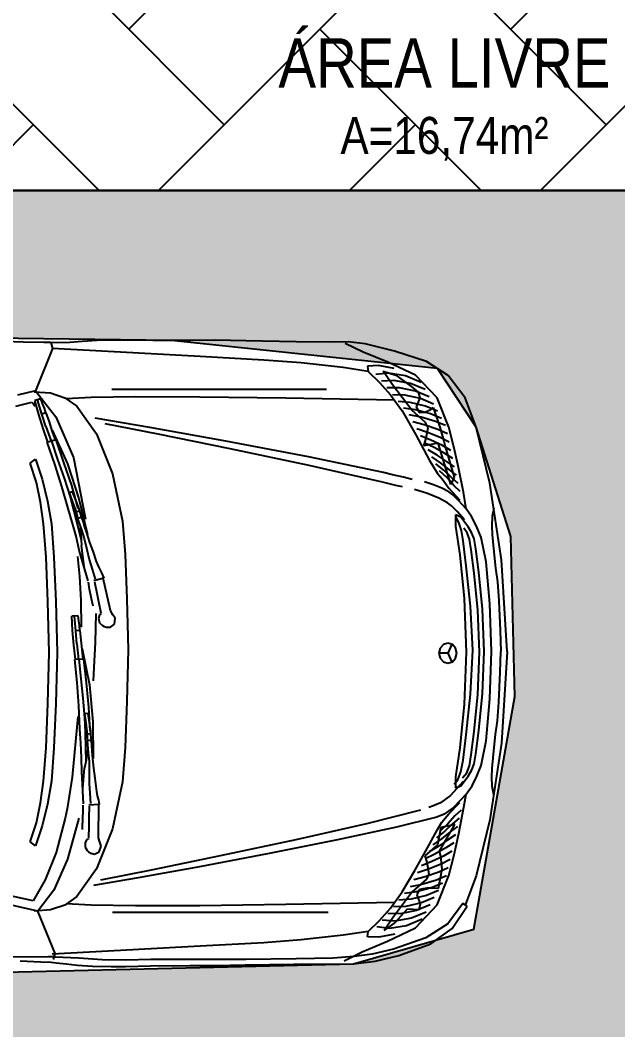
# Model space of a CAD drawing. Header units: millimetres. Extents: x -6300 to 1991, y -4770 to 4545.
# Drawn here: x 1499.775 to 1501.545, y 106.682 to 109.67 of the extents above; entities that cross this region are included whole.
import ezdxf
from ezdxf.enums import TextEntityAlignment as Align

# ---------------------------------------------------------------- set-up
doc = ezdxf.new("R2010")
doc.units = ezdxf.units.MM
doc.header["$LTSCALE"] = 20
doc.header["$MEASUREMENT"] = 0
doc.layers.get('0').update_dxf_attribs({"linetype": 'CONTINUOUS'})
for name, color, linetype in [('COTA', 7, 'CONTINUOUS'), ('E-txt-g', 3, 'CONTINUOUS'), ('LAYER7', 4, 'CONTINUOUS')]:
    doc.layers.add(name, color=color, linetype=linetype)
doc.layers.add('E-Txt-W', color=7, linetype='CONTINUOUS', lineweight=20)
doc.styles.add('F2', font='ARIALN.TTF')
doc.styles.add('REG60', font='romans.shx', dxfattribs={"width": 0.8, "height": 0.15})
doc.styles.add('REG80', font='romans.shx', dxfattribs={"width": 0.8, "height": 0.2})

# ---------------------------------------------------------------- blocks, each defined once
blk = doc.blocks.new('TXT-AMB75')
at = {"layer": 'E-txt-g', "style": 'REG80', "width": 0.8, "flags": 8}
blk.add_attdef('TXT', text='', height=0.2, dxfattribs=at).set_placement((0.0055, 0.2964), align=Align.CENTER)
at = {"layer": 'E-Txt-W', "style": 'REG60', "width": 0.8, "flags": 8}
blk.add_attdef('TXT', text='', height=0.15, dxfattribs=at).set_placement((0.0055, 0.0271), align=Align.CENTER)
blk = doc.blocks.new('Austin Mini dessus')
at = {"color": 8, "flags": 128}
for points in [[(0.0842, 3.7922), (0.2332, 3.7952)], [(0.2332, 3.7952), (0.3237, 3.797)], [(0.3237, 3.797), (0.3971, 3.7966)], [(0.3971, 3.7966), (0.5088, 3.7962)], [(0.5088, 3.7962), (0.581, 3.797)], [(0.581, 3.797), (0.6212, 3.7976)], [(0.6212, 3.7976), (0.674, 3.7963)], [(0.674, 3.7963), (0.7177, 3.7934)], [(0.8924, 3.7915), (1.0016, 3.7949)], [(-0.302, 3.7337), (-0.2069, 3.765)], [(-0.2069, 3.765), (-0.1204, 3.7865)], [(-0.1204, 3.7865), (-0.0703, 3.7926)], [(-0.114, 3.7617), (-0.0609, 3.787)], [(-0.0703, 3.7926), (-0.0241, 3.7916)], [(-0.0241, 3.7916), (0.0842, 3.7922)], [(0.6405, 3.7634), (0.8064, 3.7721)], [(0.7177, 3.7934), (0.7547, 3.7905)], [(0.7547, 3.7905), (0.7913, 3.7892)], [(0.7913, 3.7892), (0.8117, 3.7899)], [(0.8107, 3.7898), (0.8054, 3.7722)], [(0.8054, 3.7722), (0.8566, 3.6469)], [(0.8117, 3.7899), (0.831, 3.7901)], [(0.831, 3.7901), (0.8924, 3.7915)], [(-0.1874, 3.7324), (-0.114, 3.7617)], [(0.0688, 3.7297), (0.18, 3.7384)], [(0.18, 3.7384), (0.3684, 3.7483)], [(0.3684, 3.7483), (0.6405, 3.7634)], [(-0.3667, 3.6929), (-0.302, 3.7337)], [(-0.269, 3.694), (-0.1874, 3.7324)], [(-0.1734, 3.7051), (-0.2108, 3.6933)], [(-0.2065, 3.713), (-0.1595, 3.7223)], [(-0.2018, 3.6646), (-0.1734, 3.7051)], [(-0.1595, 3.7223), (-0.127, 3.7206)], [(-0.127, 3.7206), (-0.1288, 3.7047)], [(-0.1288, 3.7047), (-0.0554, 3.7158)], [(-0.0554, 3.7158), (0.0688, 3.7297)], [(-0.4163, 3.6266), (-0.3667, 3.6929)], [(-0.3332, 3.6261), (-0.269, 3.694)], [(-0.2862, 3.6722), (-0.24, 3.6915)], [(-0.2108, 3.6933), (-0.2557, 3.6613)], [(-0.2548, 3.669), (-0.2057, 3.6781)], [(-0.24, 3.6915), (-0.1897, 3.6999)], [(-0.2057, 3.6781), (-0.1684, 3.6754)], [(-0.1897, 3.6999), (-0.152, 3.6952)], [(-0.1288, 3.7047), (-0.1629, 3.672)], [(-0.3103, 3.6295), (-0.2696, 3.6465)], [(-0.2983, 3.6509), (-0.2548, 3.669)], [(-0.2557, 3.6613), (-0.2776, 3.6432)], [(-0.2696, 3.6465), (-0.2217, 3.6563)], [(-0.2582, 3.5904), (-0.2018, 3.6646)], [(-0.2217, 3.6563), (-0.1848, 3.6556)], [(-0.1629, 3.672), (-0.1958, 3.6357)], [(0.6296, 3.652), (-0.0059, 3.652)], [(0.8566, 3.6469), (0.7958, 3.5707)], [(0.8566, 3.6469), (0.909, 3.6348)], [(-0.4494, 3.54), (-0.4163, 3.6266)], [(-0.3686, 3.5396), (-0.3332, 3.6261)], [(-0.3224, 3.6082), (-0.2844, 3.624)], [(-0.2844, 3.624), (-0.2378, 3.6344)], [(-0.2776, 3.6432), (-0.2819, 3.6262)], [(-0.2819, 3.6262), (-0.2717, 3.5998)], [(-0.2538, 3.6126), (-0.2177, 3.6161)], [(-0.2378, 3.6344), (-0.2012, 3.6358)], [(-0.1958, 3.6357), (-0.2299, 3.5876)], [(-0.2069, 3.6195), (0.1144, 3.6255)], [(0.1144, 3.6255), (0.369, 3.6287)], [(0.369, 3.6287), (0.5603, 3.6292)], [(0.5603, 3.6292), (0.6914, 3.6273)], [(0.6914, 3.6273), (0.7656, 3.6231)], [(0.769, 3.6265), (0.7337, 3.6018)], [(0.8118, 3.6411), (0.769, 3.6265)], [(0.8596, 3.6444), (0.8118, 3.6411)], [(0.835, 3.6098), (0.8402, 3.6233)], [(0.8372, 3.5784), (0.8502, 3.6203)], [(0.8402, 3.6233), (0.8582, 3.6183)], [(0.8462, 3.577), (0.8582, 3.6183)], [(-0.3219, 3.5976), (-0.3417, 3.5395)], [(-0.3344, 3.5868), (-0.2992, 3.6015)], [(-0.3144, 3.5923), (-0.3219, 3.5976)], [(-0.2975, 3.5839), (-0.3144, 3.5923)], [(-0.3139, 3.579), (-0.2698, 3.5907)], [(-0.2994, 3.5535), (-0.2582, 3.5904)], [(-0.2992, 3.6015), (-0.2538, 3.6126)], [(-0.2717, 3.5998), (-0.28, 3.5832)], [(-0.2299, 3.5876), (-0.2701, 3.5169)], [(-0.2698, 3.5907), (-0.2341, 3.5963)], [(0.7337, 3.6018), (0.675, 3.5196)], [(0.8252, 3.5824), (0.8299, 3.5961)], [(0.8299, 3.5961), (0.835, 3.6098)], [(0.8604, 3.6051), (0.8577, 3.6008)], [(0.8634, 3.6093), (0.8604, 3.6051)], [(0.8666, 3.6133), (0.8634, 3.6093)], [(0.9143, 3.6021), (0.8666, 3.6133)], [(-0.3585, 3.5441), (-0.3287, 3.5566)], [(-0.3465, 3.5655), (-0.3139, 3.579)], [(-0.3287, 3.5566), (-0.2858, 3.5689)], [(-0.28, 3.5832), (-0.2975, 3.5839)], [(-0.2955, 3.5465), (-0.2617, 3.5558)], [(-0.2858, 3.5689), (-0.2505, 3.5765)], [(0.517, 3.5386), (0.6793, 3.5662)], [(0.7958, 3.5707), (0.7435, 3.4498)], [(0.8151, 3.5556), (0.8242, 3.5824)], [(0.8252, 3.5824), (0.8372, 3.5784)], [(0.8257, 3.5419), (0.8372, 3.5784)], [(0.8334, 3.5361), (0.8462, 3.577)], [(-0.4897, 3.3744), (-0.4494, 3.54)], [(-0.3843, 3.4776), (-0.3686, 3.5396)], [(-0.3639, 3.5197), (-0.3356, 3.5327)], [(-0.3417, 3.5395), (-0.3534, 3.4979)], [(-0.3356, 3.5327), (-0.2955, 3.5465)], [(-0.3066, 3.538), (-0.2994, 3.5535)], [(-0.3001, 3.5036), (-0.3066, 3.538)], [(-0.3051, 3.524), (-0.273, 3.5351)], [(0.2925, 3.4981), (0.517, 3.5386)], [(0.4929, 3.5192), (0.6502, 3.5491)], [(0.8067, 3.5309), (0.7615, 3.4315)], [(0.7972, 3.5019), (0.8063, 3.5287)], [(0.8063, 3.5287), (0.8151, 3.5556)], [(0.8257, 3.5419), (0.8097, 3.4979)], [(0.8192, 3.4954), (0.8334, 3.5361)], [(-0.3693, 3.4953), (-0.3424, 3.5089)], [(-0.3534, 3.4979), (-0.3572, 3.4821)], [(-0.3493, 3.4851), (-0.3148, 3.5016)], [(-0.3424, 3.5089), (-0.3051, 3.524)], [(-0.3148, 3.5016), (-0.2843, 3.5144)], [(-0.2701, 3.5169), (-0.3098, 3.443)], [(-0.2946, 3.4845), (-0.3001, 3.5036)], [(0.0478, 3.4514), (0.2925, 3.4981)], [(0.2791, 3.4759), (0.4929, 3.5192)], [(0.675, 3.5196), (0.6278, 3.4015)], [(0.7718, 3.4351), (0.7952, 3.5024)], [(0.8092, 3.4984), (0.7905, 3.4435)], [(0.7952, 3.5024), (0.8192, 3.4954)], [(-0.3968, 3.4202), (-0.3843, 3.4776)], [(-0.3572, 3.4821), (-0.3836, 3.3914)], [(-0.3746, 3.4709), (-0.3493, 3.4851)], [(-0.374, 3.3698), (-0.3363, 3.4925)], [(-0.3561, 3.4613), (-0.3244, 3.4792)], [(-0.3363, 3.4925), (-0.2946, 3.4845)], [(-0.3341, 3.4567), (-0.3068, 3.4729)], [(-0.3244, 3.4792), (-0.2956, 3.4936)], [(0.0453, 3.4261), (0.2791, 3.4759)], [(0.7985, 3.4305), (0.8212, 3.4949)], [(-0.3854, 3.4222), (-0.363, 3.4375)], [(-0.38, 3.4466), (-0.3561, 3.4613)], [(-0.363, 3.4375), (-0.3341, 3.4567)], [(-0.3437, 3.4343), (-0.3181, 3.4522)], [(-0.3098, 3.443), (-0.3346, 3.403)], [(-0.1749, 3.4052), (0.0478, 3.4514)], [(0.7435, 3.4498), (0.7081, 3.2674)], [(0.7905, 3.4435), (0.7715, 3.3887)], [(0.8558, 3.4451), (0.8359, 3.3854)], [(0.8715, 3.4329), (0.8558, 3.4451)], [(-0.4112, 3.3468), (-0.3968, 3.4202)], [(-0.3908, 3.3978), (-0.3698, 3.4136)], [(-0.3767, 3.3898), (-0.3534, 3.4119)], [(-0.3698, 3.4136), (-0.3437, 3.4343)], [(-0.363, 3.3894), (-0.3407, 3.4108)], [(-0.3534, 3.4119), (-0.3294, 3.4315)], [(-0.172, 3.3767), (0.0453, 3.4261)], [(0.7615, 3.4315), (0.7277, 3.3278)], [(0.7484, 3.3675), (0.7718, 3.4351)], [(0.7785, 3.3642), (0.7985, 3.4305)], [(0.8536, 3.3763), (0.8715, 3.4329)], [(-0.3961, 3.3734), (-0.3767, 3.3898)], [(-0.3836, 3.3914), (-0.374, 3.3698)], [(-0.3836, 3.366), (-0.363, 3.3894)], [(-0.3481, 3.3863), (-0.3679, 3.3589)], [(-0.3346, 3.403), (-0.3481, 3.3863)], [(-0.3226, 3.369), (-0.2958, 3.3774)], [(-0.2599, 3.3851), (-0.2335, 3.3912)], [(-0.2335, 3.3912), (-0.2013, 3.399)], [(-0.2013, 3.399), (-0.1749, 3.4052)], [(-0.1915, 3.3721), (-0.172, 3.3767)], [(0.6278, 3.4015), (0.5988, 3.2619)], [(0.7715, 3.3887), (0.7537, 3.3335)], [(0.8359, 3.3854), (0.8202, 3.3211)], [(-0.5243, 3.1472), (-0.4897, 3.3744)], [(-0.4198, 3.2983), (-0.4112, 3.3468)], [(-0.4015, 3.349), (-0.3836, 3.366)], [(-0.3679, 3.3589), (-0.4003, 3.3232)], [(-0.3805, 3.3391), (-0.3683, 3.348)], [(-0.3683, 3.348), (-0.347, 3.3593)], [(-0.347, 3.3593), (-0.3226, 3.369)], [(-0.3048, 3.3438), (-0.2667, 3.355)], [(-0.2307, 3.363), (-0.2112, 3.3675)], [(-0.2112, 3.3675), (-0.1915, 3.3721)], [(0.7293, 3.299), (0.7484, 3.3675)], [(0.7472, 3.3485), (0.7374, 3.3232)], [(0.7472, 3.3485), (0.7557, 3.345)], [(0.7597, 3.2985), (0.7785, 3.3642)], [(0.8415, 3.3179), (0.8536, 3.3763)], [(-0.4198, 3.2983), (-0.397, 3.3226)], [(-0.397, 3.3226), (-0.3805, 3.3391)], [(-0.3644, 3.3161), (-0.339, 3.3298)], [(-0.339, 3.3298), (-0.3048, 3.3438)], [(0.7277, 3.3278), (0.7023, 3.2216)], [(0.7374, 3.3232), (0.728, 3.2975)], [(0.7371, 3.2944), (0.7462, 3.3202)], [(0.7537, 3.3335), (0.7422, 3.2911)], [(0.7462, 3.3202), (0.7557, 3.3455)], [(0.8202, 3.3211), (0.8092, 3.2537)], [(0.8325, 3.2537), (0.8415, 3.3179)], [(-0.5014, 3.3001), (-0.4965, 3.2759)], [(-0.435, 3.2757), (-0.4198, 3.2983)], [(-0.415, 3.2655), (-0.3926, 3.2902)], [(-0.3926, 3.2902), (-0.3764, 3.3069)], [(-0.3764, 3.3069), (-0.3644, 3.3161)], [(0.728, 3.2975), (0.7203, 3.2716)], [(0.7263, 3.2915), (0.7353, 3.2885)], [(0.7293, 3.2686), (0.7371, 3.2944)], [(0.7422, 3.2911), (0.7318, 3.2485)], [(0.7478, 3.258), (0.7597, 3.2985)], [(-0.4965, 3.2759), (-0.4951, 3.2474)], [(-0.4498, 3.2462), (-0.435, 3.2757)], [(-0.4251, 3.2451), (-0.4036, 3.2735)], [(-0.4036, 3.2735), (-0.3881, 3.2799)], [(-0.3992, 3.255), (-0.3897, 3.273)], [(-0.3881, 3.2799), (-0.3879, 3.2469)], [(0.5988, 3.2619), (0.5909, 3.1628)], [(0.7153, 3.258), (0.7105, 3.2437)], [(0.7198, 3.2721), (0.7153, 3.258)], [(0.7313, 3.2686), (0.72, 3.2361)], [(0.7208, 3.2721), (0.7313, 3.2686)], [(0.7361, 3.2172), (0.7478, 3.258)], [(-0.4951, 3.2474), (-0.4961, 3.222)], [(-0.4642, 3.2131), (-0.4498, 3.2462)], [(-0.4368, 3.2263), (-0.4251, 3.2451)], [(-0.4292, 3.2081), (-0.4223, 3.2271)], [(-0.4223, 3.2271), (-0.4123, 3.2411)], [(-0.4102, 3.2033), (-0.4054, 3.2337)], [(-0.4054, 3.2337), (-0.3992, 3.255)], [(-0.3879, 3.2469), (-0.4009, 3.1615)], [(0.7063, 3.2296), (0.6964, 3.1985)], [(0.7105, 3.2437), (0.7063, 3.2296)], [(0.72, 3.2361), (0.7116, 3.2101)], [(0.7318, 3.2485), (0.7208, 3.2061)], [(0.7243, 3.2421), (0.7215, 3.2248)], [(0.8092, 3.2537), (0.8014, 3.1546)], [(0.8246, 3.1546), (0.8325, 3.2537)], [(-0.4961, 3.222), (-0.5002, 3.1805)], [(-0.4783, 3.1411), (-0.4642, 3.2131)], [(-0.4482, 3.1794), (-0.4433, 3.2092)], [(-0.4433, 3.2092), (-0.4368, 3.2263)], [(-0.4345, 3.1767), (-0.4292, 3.2081)], [(-0.42, 3.129), (-0.4102, 3.2033)], [(0.6964, 3.1985), (0.6864, 3.1723)], [(0.7116, 3.2101), (0.7041, 3.1774)], [(0.721, 3.2072), (0.7203, 3.1896)], [(0.7215, 3.2248), (0.721, 3.2072)], [(0.7263, 3.1761), (0.7361, 3.2172)], [(-0.5002, 3.1805), (-0.5068, 3.1221)], [(-0.457, 3.1102), (-0.4482, 3.1794)], [(-0.4433, 3.1075), (-0.4345, 3.1767)], [(0.6864, 3.1723), (0.6761, 3.1418)], [(0.7041, 3.1774), (0.6969, 3.1476)], [(0.6998, 3.0852), (0.7263, 3.1761)], [(0.7123, 3.1286), (0.7203, 3.1896)], [(-0.5405, 2.876), (-0.5243, 3.1472)], [(-0.4897, 3.0166), (-0.4783, 3.1411)], [(-0.4009, 3.1615), (-0.4139, 3.0323)], [(0.5909, 3.1628), (0.5858, 3.0317)], [(0.6761, 3.1418), (0.6698, 3.1266)], [(0.6969, 3.1476), (0.6884, 3.1193)], [(0.7318, 3.1572), (0.726, 3.0977)], [(0.8014, 3.1546), (0.7962, 3.0235)], [(0.8194, 3.0235), (0.8246, 3.1546)], [(-0.5068, 3.1221), (-0.5121, 3.0818)], [(-0.4678, 3.0008), (-0.457, 3.1102)], [(-0.4326, 3.01), (-0.42, 3.129)], [(0.6607, 3.1082), (0.6538, 3.0932)], [(0.6698, 3.1266), (0.6607, 3.1082)], [(0.6884, 3.1193), (0.6795, 3.0899)], [(-0.5121, 3.0818), (-0.5164, 3.0261)], [(-0.4541, 2.9981), (-0.4433, 3.1075)], [(0.6338, 2.997), (0.6553, 3.0927)], [(0.6538, 3.0932), (0.6836, 3.0845)], [(0.6818, 3.0817), (0.6747, 3.0485)], [(0.6957, 3.0601), (0.6993, 3.0807)], [(0.726, 3.0977), (0.7219, 3.0275)], [(0.6747, 3.0485), (0.6693, 3.0237)], [(0.6902, 3.0313), (0.6957, 3.0601)], [(-0.5164, 3.0261), (-0.5207, 2.9376)], [(-0.4139, 3.0323), (-0.4198, 2.8742)], [(0.5858, 3.0317), (0.5818, 2.8809)], [(0.6693, 3.0237), (0.6625, 2.9905)], [(0.6853, 3.0102), (0.6902, 3.0313)], [(0.7219, 3.0275), (0.7205, 2.9476)], [(0.7962, 3.0235), (0.7923, 2.8727)], [(0.8155, 2.8727), (0.8194, 3.0235)], [(-0.4943, 2.876), (-0.4897, 3.0166)], [(-0.473, 2.876), (-0.4678, 3.0008)], [(-0.4594, 2.8733), (-0.4541, 2.9981)], [(-0.4389, 2.8801), (-0.4326, 3.01)], [(0.6273, 2.9847), (0.6338, 2.997)], [(0.6202, 2.9747), (0.6273, 2.9847)], [(0.6221, 2.9567), (0.6202, 2.9747)], [(0.6662, 2.9608), (0.6577, 2.9524)], [(0.6618, 2.9878), (0.6631, 2.986)], [(0.6631, 2.986), (0.6661, 2.9845)], [(0.6661, 2.9845), (0.6693, 2.9748)], [(0.6693, 2.9748), (0.6662, 2.9608)], [(0.677, 2.9877), (0.6796, 2.9022)], [(0.7259, 2.9524), (0.7277, 2.9669)], [(0.7277, 2.9669), (0.7297, 2.9812)], [(0.7297, 2.9812), (0.7484, 2.9804)], [(0.7369, 2.9367), (0.7402, 2.9806)], [(0.7461, 2.9374), (0.7484, 2.9804)], [(-0.5207, 2.9376), (-0.5227, 2.876)], [(0.6341, 2.9475), (0.6221, 2.9567)], [(0.6455, 2.9473), (0.6341, 2.9475)], [(0.6529, 2.9495), (0.6455, 2.9473)], [(0.6577, 2.9524), (0.6529, 2.9495)], [(0.7205, 2.9096), (0.7234, 2.9377)], [(0.7244, 2.9379), (0.7259, 2.9524)], [(0.7244, 2.9379), (0.7369, 2.9367)], [(0.7339, 2.8986), (0.7369, 2.9367)], [(0.7427, 2.8947), (0.7461, 2.9374)], [(-0.3786, 2.8967), (-0.3653, 2.9008)], [(-0.3653, 2.9008), (-0.352, 2.8967)], [(0.6796, 2.9022), (0.6837, 2.8284)], [(0.718, 2.8814), (0.7205, 2.9096)], [(0.7339, 2.8986), (0.7283, 2.8522)], [(-0.5405, 2.876), (-0.5243, 2.6047)], [(-0.5207, 2.8143), (-0.5227, 2.876)], [(-0.4897, 2.7353), (-0.4943, 2.876)], [(-0.4678, 2.7512), (-0.473, 2.876)], [(-0.4541, 2.7484), (-0.4594, 2.8733)], [(-0.4326, 2.7495), (-0.4389, 2.8801)], [(-0.4198, 2.8742), (-0.4139, 2.72)], [(-0.3917, 2.8708), (-0.3881, 2.8859)], [(-0.3881, 2.8557), (-0.3917, 2.8708)], [(-0.3881, 2.8859), (-0.3786, 2.8967)], [(-0.3767, 2.8977), (-0.3653, 2.8708)], [(-0.3653, 2.8708), (-0.3767, 2.844)], [(-0.3653, 2.8708), (-0.3389, 2.8708)], [(-0.352, 2.8967), (-0.3425, 2.8859)], [(-0.3425, 2.8859), (-0.3389, 2.8708)], [(-0.3389, 2.8708), (-0.3425, 2.8557)], [(0.5818, 2.8809), (0.5858, 2.7275)], [(0.7179, 2.8836), (0.6962, 2.7767)], [(0.7152, 2.8533), (0.718, 2.8814)], [(0.7381, 2.8519), (0.7427, 2.8947)], [(0.7923, 2.8727), (0.7962, 2.7218)], [(0.8194, 2.7218), (0.8155, 2.8727)], [(-0.3786, 2.845), (-0.3881, 2.8557)], [(-0.3653, 2.8409), (-0.3786, 2.845)], [(-0.352, 2.845), (-0.3653, 2.8409)], [(-0.3425, 2.8557), (-0.352, 2.845)], [(0.7054, 2.7825), (0.7131, 2.8533)], [(0.7131, 2.8533), (0.7381, 2.8519)], [(0.7277, 2.8526), (0.7218, 2.7949)], [(0.7325, 2.784), (0.7401, 2.8518)], [(-0.5164, 2.7259), (-0.5207, 2.8143)], [(0.6837, 2.8284), (0.6857, 2.7893)], [(0.6979, 2.7113), (0.7054, 2.7825)], [(0.7218, 2.7949), (0.7156, 2.7372)], [(0.7279, 2.7148), (0.7325, 2.784)], [(-0.457, 2.6417), (-0.4678, 2.7512)], [(-0.42, 2.6293), (-0.4326, 2.7495)], [(0.6962, 2.7767), (0.6866, 2.668)], [(-0.5121, 2.6701), (-0.5164, 2.7259)], [(-0.4783, 2.6109), (-0.4897, 2.7353)], [(-0.4433, 2.639), (-0.4541, 2.7484)], [(-0.4139, 2.72), (-0.4009, 2.5911)], [(0.5858, 2.7275), (0.5909, 2.5917)], [(0.7156, 2.7372), (0.7107, 2.6794)], [(0.7962, 2.7218), (0.8014, 2.5907)], [(0.8246, 2.5907), (0.8194, 2.7218)], [(0.6946, 2.6403), (0.6979, 2.7113)], [(0.701, 2.6926), (0.6971, 2.6657)], [(0.701, 2.6926), (0.7101, 2.6911)], [(0.7063, 2.6647), (0.71, 2.6915)], [(0.7244, 2.6467), (0.7279, 2.7148)], [(-0.5068, 2.6299), (-0.5121, 2.6701)], [(0.6866, 2.668), (0.6857, 2.5588)], [(0.6971, 2.6657), (0.6937, 2.6386)], [(0.7033, 2.6376), (0.7063, 2.6647)], [(0.7107, 2.6794), (0.709, 2.6356)], [(0.731, 2.6835), (0.7474, 2.5042)], [(-0.5002, 2.5714), (-0.5068, 2.6299)], [(-0.4482, 2.5725), (-0.457, 2.6417)], [(-0.4345, 2.5698), (-0.4433, 2.639)], [(0.6937, 2.6386), (0.692, 2.6115)], [(0.6934, 2.6323), (0.7028, 2.6314)], [(0.7015, 2.6106), (0.7033, 2.6376)], [(0.709, 2.6356), (0.7085, 2.5917)], [(0.7219, 2.6045), (0.7244, 2.6467)], [(-0.5243, 2.6047), (-0.4897, 2.3776)], [(-0.4642, 2.5388), (-0.4783, 2.6109)], [(-0.4102, 2.5543), (-0.42, 2.6293)], [(0.6914, 2.6119), (0.6903, 2.5972)], [(0.6924, 2.6121), (0.7034, 2.6111)], [(0.7034, 2.6111), (0.6997, 2.5769)], [(0.7197, 2.5621), (0.7219, 2.6045)], [(-0.4961, 2.5299), (-0.5002, 2.5714)], [(-0.4433, 2.5428), (-0.4482, 2.5725)], [(-0.429, 2.5374), (-0.4345, 2.5698)], [(-0.4009, 2.5911), (-0.3879, 2.5051)], [(0.5909, 2.5917), (0.5988, 2.49)], [(0.689, 2.5822), (0.6878, 2.5675)], [(0.6903, 2.5972), (0.689, 2.5822)], [(0.6997, 2.5769), (0.6975, 2.5497)], [(0.7026, 2.5837), (0.7038, 2.5662)], [(0.7085, 2.5917), (0.7072, 2.5478)], [(0.8014, 2.5907), (0.8092, 2.4916)], [(0.8325, 2.4916), (0.8246, 2.5907)], [(-0.4368, 2.5257), (-0.4433, 2.5428)], [(-0.4038, 2.5192), (-0.4102, 2.5543)], [(0.6878, 2.5675), (0.6847, 2.5306)], [(0.6975, 2.5497), (0.6975, 2.5161)], [(0.7038, 2.5662), (0.7072, 2.5489)], [(0.7072, 2.5489), (0.7105, 2.5317)], [(0.7193, 2.5199), (0.7197, 2.5621)], [(-0.4951, 2.5046), (-0.4961, 2.5299)], [(-0.4511, 2.5067), (-0.4642, 2.5388)], [(-0.4251, 2.5069), (-0.4368, 2.5257)], [(-0.4211, 2.5171), (-0.429, 2.5374)], [(-0.4082, 2.5023), (-0.4211, 2.5171)], [(-0.3951, 2.4956), (-0.4038, 2.5192)], [(0.6847, 2.5306), (0.6807, 2.5008)], [(0.6975, 2.5161), (0.6972, 2.4854)], [(0.7164, 2.4705), (0.7105, 2.5317)], [(0.714, 2.4253), (0.7193, 2.5199)], [(-0.4965, 2.4761), (-0.4951, 2.5046)], [(-0.4377, 2.4782), (-0.4511, 2.5067)], [(-0.4036, 2.4784), (-0.4251, 2.5069)], [(-0.4106, 2.4907), (-0.373, 2.4496)], [(-0.3837, 2.4832), (-0.3951, 2.4956)], [(-0.3879, 2.5051), (-0.3881, 2.472)], [(0.5988, 2.49), (0.6278, 2.3505)], [(0.6807, 2.5008), (0.6754, 2.4613)], [(0.6972, 2.4854), (0.6952, 2.456)], [(0.7474, 2.5042), (0.7622, 2.4097)], [(0.8092, 2.4916), (0.8202, 2.4242)], [(0.8415, 2.4274), (0.8325, 2.4916)], [(-0.5014, 2.4519), (-0.4965, 2.4761)], [(-0.4198, 2.4536), (-0.4377, 2.4782)], [(-0.4198, 2.4536), (-0.3822, 2.4143)], [(-0.4126, 2.4151), (-0.4198, 2.4536)], [(-0.3881, 2.472), (-0.4036, 2.4784)], [(0.6754, 2.4613), (0.673, 2.4486)], [(0.6952, 2.456), (0.6932, 2.4254)], [(-0.3677, 2.3955), (-0.4003, 2.4288)], [(-0.373, 2.4496), (-0.3435, 2.4277)], [(-0.3435, 2.4277), (-0.32, 2.4176)], [(0.6699, 2.4354), (0.6674, 2.4227)], [(0.6674, 2.4227), (0.6984, 2.421)], [(0.6695, 2.3245), (0.669, 2.4226)], [(0.673, 2.4486), (0.6699, 2.4354)], [(0.715, 2.4096), (0.7145, 2.4208)], [(0.8202, 2.4242), (0.8359, 2.3599)], [(0.8536, 2.369), (0.8415, 2.4274)], [(-0.3975, 2.3367), (-0.4126, 2.4151)], [(-0.4043, 2.4065), (-0.3863, 2.3895)], [(-0.3822, 2.4143), (-0.3546, 2.3944)], [(-0.3478, 2.3704), (-0.3677, 2.3955)], [(-0.3546, 2.3944), (-0.3323, 2.3856)], [(-0.32, 2.4176), (-0.3092, 2.4141)], [(-0.2838, 2.4064), (-0.1243, 2.3655)], [(0.6972, 2.4178), (0.6978, 2.3839)], [(0.7153, 2.3984), (0.715, 2.4096)], [(0.7156, 2.3872), (0.7153, 2.3984)], [(0.7622, 2.4097), (0.7686, 2.3821)], [(-0.4897, 2.3776), (-0.4494, 2.2119)], [(-0.3989, 2.3821), (-0.3794, 2.3657)], [(-0.3864, 2.3641), (-0.3443, 2.3544)], [(-0.3402, 2.2847), (-0.3864, 2.3641)], [(-0.3863, 2.3895), (-0.3657, 2.3661)], [(-0.3794, 2.3657), (-0.3561, 2.3436)], [(-0.3657, 2.3661), (-0.3434, 2.3447)], [(-0.3346, 2.3489), (-0.3478, 2.3704)], [(-0.3323, 2.3856), (-0.2128, 2.3556)], [(-0.1243, 2.3655), (0.085, 2.3182)], [(0.6978, 2.3839), (0.6981, 2.3586)], [(0.7163, 2.3745), (0.7156, 2.3872)], [(0.717, 2.3616), (0.7163, 2.3745)], [(0.7167, 2.349), (0.717, 2.3616)], [(0.7276, 2.3821), (0.761, 2.261)], [(0.7686, 2.3821), (0.7952, 2.2812)], [(0.8715, 2.3124), (0.8536, 2.369)], [(-0.3843, 2.2744), (-0.3975, 2.3367)], [(-0.3935, 2.3577), (-0.3726, 2.3419)], [(-0.3881, 2.3334), (-0.3657, 2.3181)], [(-0.3726, 2.3419), (-0.3464, 2.3212)], [(-0.3561, 2.3436), (-0.3321, 2.324)], [(-0.3443, 2.3544), (-0.3348, 2.3038)], [(-0.3048, 2.2947), (-0.3346, 2.3489)], [(-0.2128, 2.3556), (-0.0386, 2.3181)], [(0.6278, 2.3505), (0.675, 2.2324)], [(0.6981, 2.3586), (0.6989, 2.3247)], [(0.8359, 2.3599), (0.8558, 2.3002)], [(-0.3827, 2.309), (-0.3589, 2.2942)], [(-0.3657, 2.3181), (-0.3368, 2.2988)], [(-0.3464, 2.3212), (-0.3209, 2.3033)], [(-0.3348, 2.3038), (-0.2973, 2.271)], [(-0.0386, 2.3181), (0.1643, 2.2777)], [(0.085, 2.3182), (0.3093, 2.2706)], [(0.6613, 2.2997), (0.6659, 2.3111)], [(0.6659, 2.3111), (0.6695, 2.3245)], [(0.6989, 2.3218), (0.7006, 2.3204)], [(0.7006, 2.3204), (0.7038, 2.3197)], [(0.7038, 2.3197), (0.7091, 2.3109)], [(0.7091, 2.3109), (0.7093, 2.2966)], [(0.8558, 2.3002), (0.8715, 2.3124)], [(-0.3686, 2.2124), (-0.3843, 2.2744)], [(-0.3774, 2.2846), (-0.352, 2.2704)], [(-0.3589, 2.2942), (-0.3272, 2.2763)], [(-0.3449, 2.2704), (-0.3402, 2.2847)], [(-0.3368, 2.2988), (-0.3096, 2.2826)], [(-0.3272, 2.2763), (-0.2983, 2.2619)], [(-0.2675, 2.228), (-0.3048, 2.2947)], [(-0.2973, 2.271), (-0.3028, 2.2519)], [(0.1643, 2.2777), (0.3699, 2.2387)], [(0.6672, 2.2826), (0.6613, 2.2997)], [(0.6809, 2.2764), (0.6672, 2.2826)], [(0.6921, 2.2787), (0.6809, 2.2764)], [(0.6988, 2.2826), (0.6921, 2.2787)], [(0.7029, 2.2864), (0.6988, 2.2826)], [(0.7093, 2.2966), (0.7029, 2.2864)], [(0.7952, 2.2812), (0.8271, 2.1996)], [(-0.372, 2.2602), (-0.3452, 2.2466)], [(-0.352, 2.2704), (-0.3175, 2.2539)], [(-0.3489, 2.2319), (-0.3449, 2.2704)], [(-0.3452, 2.2466), (-0.3079, 2.2315)], [(-0.3175, 2.2539), (-0.287, 2.2412)], [(-0.3028, 2.2519), (-0.3094, 2.2175)], [(0.3093, 2.2706), (0.5139, 2.2288)], [(0.761, 2.261), (0.8021, 2.1691)], [(0.8634, 2.1376), (1.3706, 2.2486)], [(-0.4494, 2.2119), (-0.4163, 2.1254)], [(-0.3332, 2.1259), (-0.3686, 2.2124)], [(-0.3666, 2.2358), (-0.3383, 2.2228)], [(-0.3612, 2.2114), (-0.3315, 2.199)], [(-0.3375, 2.1754), (-0.3489, 2.2319)], [(-0.3383, 2.2228), (-0.2982, 2.209)], [(-0.3094, 2.2175), (-0.3021, 2.202)], [(-0.3079, 2.2315), (-0.2757, 2.2204)], [(-0.2299, 2.1644), (-0.2675, 2.228)], [(0.3699, 2.2387), (0.552, 2.2057)], [(0.5139, 2.2288), (0.6638, 2.199)], [(0.675, 2.2324), (0.7337, 2.1502)], [(-0.3492, 2.1901), (-0.3167, 2.1765)], [(-0.3315, 2.199), (-0.2886, 2.1866)], [(-0.3021, 2.202), (-0.261, 2.1651)], [(-0.2982, 2.209), (-0.2645, 2.1997)], [(-0.2886, 2.1866), (-0.2532, 2.179)], [(0.552, 2.2057), (0.6848, 2.1831)], [(0.8271, 2.1996), (0.8634, 2.1376)], [(-0.3267, 2.1761), (-0.3375, 2.1754)], [(-0.3372, 2.1687), (-0.3019, 2.154)], [(-0.3036, 2.1762), (-0.3267, 2.1761)], [(-0.3167, 2.1765), (-0.2725, 2.1648)], [(-0.2827, 2.1724), (-0.3036, 2.1762)], [(-0.3019, 2.154), (-0.2565, 2.1429)], [(-0.2847, 2.1294), (-0.2744, 2.1557)], [(-0.2744, 2.1557), (-0.2827, 2.1724)], [(-0.2725, 2.1648), (-0.2368, 2.1592)], [(-0.261, 2.1651), (-0.2046, 2.0909)], [(-0.1958, 2.1163), (-0.2299, 2.1644)], [(0.8021, 2.1691), (0.849, 2.1068)], [(-0.4226, 2.1216), (-0.4101, 2.1302)], [(-0.3778, 2.0561), (-0.4226, 2.1216)], [(-0.4101, 2.1302), (-0.3656, 2.0699)], [(-0.269, 2.0579), (-0.3332, 2.1259)], [(-0.3251, 2.1474), (-0.2871, 2.1315)], [(-0.3131, 2.126), (-0.2723, 2.109)], [(-0.2871, 2.1315), (-0.2405, 2.1211)], [(-0.2803, 2.1124), (-0.2847, 2.1294)], [(-0.2565, 2.1429), (-0.2204, 2.1395)], [(-0.2069, 2.1325), (0.1144, 2.1265)], [(0.1144, 2.1265), (0.369, 2.1233)], [(0.369, 2.1233), (0.5603, 2.1227)], [(0.5603, 2.1227), (0.6914, 2.1247)], [(0.6914, 2.1247), (0.7656, 2.1289)], [(0.7337, 2.1502), (0.769, 2.1254)], [(0.769, 2.1254), (0.8118, 2.1109)], [(0.9014, 2.1189), (1.0142, 2.1447)], [(-0.301, 2.1047), (-0.2575, 2.0865)], [(-0.2456, 2.1137), (-0.2803, 2.1124)], [(-0.2723, 2.109), (-0.2245, 2.0993)], [(-0.2071, 2.072), (-0.2456, 2.1137)], [(-0.2405, 2.1211), (-0.204, 2.1197)], [(-0.2245, 2.0993), (-0.1876, 2.0999)], [(-0.1629, 2.08), (-0.1958, 2.1163)], [(0.6276, 2.1045), (-0.0104, 2.1045)], [(0.7979, 1.9816), (0.849, 2.1068)], [(0.8118, 2.1109), (0.8596, 2.1076)], [(0.849, 2.1068), (0.9014, 2.1189)], [(-0.3656, 2.0699), (-0.3005, 2.0279)], [(-0.289, 2.0833), (-0.2428, 2.064)], [(-0.2575, 2.0865), (-0.2084, 2.0774)], [(-0.2428, 2.064), (-0.1924, 2.0556)], [(-0.2084, 2.0774), (-0.1711, 2.0801)], [(-0.1762, 2.0504), (-0.2071, 2.072)], [(-0.2046, 2.0909), (-0.1762, 2.0504)], [(-0.1288, 2.0473), (-0.1629, 2.08)], [(-0.3153, 2.0107), (-0.3778, 2.0561)], [(-0.1866, 2.0184), (-0.269, 2.0579)], [(-0.2082, 2.0394), (-0.1605, 2.0298)], [(-0.1924, 2.0556), (-0.1547, 2.0604)], [(-0.1288, 2.0473), (-0.0554, 2.0362)], [(-0.1273, 2.0313), (-0.1288, 2.0473)], [(-0.0554, 2.0362), (0.0688, 2.0223)], [(-0.2203, 1.9763), (-0.3153, 2.0107)], [(-0.3005, 2.0279), (-0.2047, 1.9948)], [(-0.1118, 1.9868), (-0.1866, 2.0184)], [(-0.1605, 2.0298), (-0.1273, 2.0313)], [(0.0688, 2.0223), (0.18, 2.0136)], [(0.18, 2.0136), (0.3684, 2.0036)], [(0.3684, 2.0036), (0.6405, 1.9886)], [(-0.1499, 1.9594), (-0.2203, 1.9763)], [(-0.2047, 1.9948), (-0.141, 1.9797)], [(-0.141, 1.9797), (-0.088, 1.9728)], [(-0.0578, 1.9603), (-0.1118, 1.9868)], [(-0.088, 1.9728), (-0.0243, 1.9685)], [(0.6405, 1.9886), (0.8064, 1.9798)], [(0.8032, 1.9639), (0.7979, 1.9816)], [(0.8012, 1.972), (0.803, 1.9721)], [(0.803, 1.9721), (0.8187, 1.9717)], [(0.8745, 1.9713), (0.9836, 1.9722)], [(-0.0857, 1.9511), (-0.1499, 1.9594)], [(-0.0153, 1.9503), (-0.0857, 1.9511)], [(-0.0243, 1.9685), (0.084, 1.9658)], [(0.0907, 1.9502), (-0.0153, 1.9503)], [(0.084, 1.9658), (0.2331, 1.9643)], [(0.2354, 1.9481), (0.0907, 1.9502)], [(0.2331, 1.9643), (0.3237, 1.9638)], [(0.3237, 1.9468), (0.2354, 1.9481)], [(0.3237, 1.9638), (0.3991, 1.9639)], [(0.3994, 1.9465), (0.3237, 1.9468)], [(0.3991, 1.9639), (0.5144, 1.9637)], [(0.5154, 1.9455), (0.3994, 1.9465)], [(0.5144, 1.9637), (0.5887, 1.9626)], [(0.5899, 1.9439), (0.5154, 1.9455)], [(0.5887, 1.9626), (0.6591, 1.9627)], [(0.6316, 1.9433), (0.5899, 1.9439)], [(0.6869, 1.9446), (0.6316, 1.9433)], [(0.6591, 1.9627), (0.7278, 1.9679)], [(0.7321, 1.9476), (0.6869, 1.9446)], [(0.7278, 1.9679), (0.7981, 1.971)], [(0.7655, 1.9512), (0.7321, 1.9476)], [(0.7946, 1.9543), (0.7655, 1.9512)], [(0.8101, 1.9559), (0.7946, 1.9543)], [(0.7981, 1.971), (0.7996, 1.9716)], [(0.7996, 1.9716), (0.8012, 1.972)], [(0.8406, 1.9574), (0.8101, 1.9559)], [(0.8187, 1.9717), (0.8745, 1.9713)], [(0.902, 1.9603), (0.8406, 1.9574)]]:
    blk.add_lwpolyline(points, dxfattribs=at)

msp = doc.modelspace()

# ---------------------------------------------------------------- hatches: boundary and pattern name
h = msp.add_hatch()
h.set_pattern_fill('AR-HBONE', color=8, scale=0.1, style=0)
h.set_pattern_definition([(45, (-0.10146, 0.4659), (4e-17, 0.56568542), [1.2, -0.4]), (135, (0.18138, 0.74874), (4e-17, 0.56568542), [1.2, -0.4])])
edge = h.paths.add_edge_path(flags=16)
edge.add_line((1506.3069, 110.3201), (1506.3069, 113.3907))
edge.add_arc((1505.7424, 113.3907), 0.5645, 0, 90)
edge.add_line((1505.7424, 113.9553), (1497.3955, 113.9553))
edge.add_arc((1497.3955, 113.3907), 0.5645, 90, 180)
edge.add_line((1496.8309, 113.3907), (1496.8309, 110.3201))
edge.add_arc((1497.3955, 110.3201), 0.5645, 180, 270)
edge.add_line((1497.3955, 109.7556), (1505.7424, 109.7556))
edge.add_arc((1505.7424, 110.3201), 0.5645, 270, 360)
h.paths.add_polyline_path([(1501.9322, 109.4601), (1501.9322, 109.4974), (1501.9179, 109.4946), (1501.9058, 109.4865)], flags=24)
h.paths.add_polyline_path([(1501.9322, 109.4601), (1501.9058, 109.4865), (1501.8977, 109.4744), (1501.8949, 109.4601)], flags=8)
h.paths.add_polyline_path([(1501.9322, 109.4601), (1501.9695, 109.4601), (1501.9667, 109.4458), (1501.9586, 109.4337)], flags=8)
h.paths.add_polyline_path([(1501.9322, 109.4601), (1501.9586, 109.4337), (1501.9465, 109.4256), (1501.9322, 109.4228)], flags=24)
edge = h.paths.add_edge_path(flags=16)
edge.add_line((1501.9322, 109.3855), (1501.9322, 109.5348))
edge = h.paths.add_edge_path(flags=16)
edge.add_arc((1501.9322, 109.4601), 0.0373, 0, 360)
edge = h.paths.add_edge_path(flags=16)
edge.add_line((1501.8576, 109.4601), (1502.2087, 109.4601))
h.paths.add_polyline_path([(1501.9619, 109.4512), (1502.3119, 109.4512), (1502.3119, 109.6315), (1501.9619, 109.6315)], flags=24)
h.paths.add_polyline_path([(1500.4939, 109.4246), (1501.5697, 109.4246), (1501.5697, 109.7002), (1500.4939, 109.7002)], flags=24)
h.paths.add_polyline_path([(1500.6907, 109.2198), (1501.3729, 109.2198), (1501.3729, 109.417), (1500.6907, 109.417)], flags=24)
edge = h.paths.add_edge_path()
edge.add_line((1496.4767, 114.4079), (1496.4787, 109.1659))
edge.add_line((1496.4787, 109.1659), (1505.8026, 109.1656))
edge.add_line((1505.8026, 109.1656), (1506.2743, 109.2687))
edge.add_line((1506.2743, 109.2687), (1506.7183, 109.5037))
edge.add_line((1506.7183, 109.5037), (1507.0517, 109.8362))
edge.add_line((1507.0517, 109.8362), (1507.1796, 110.0505))
edge.add_line((1507.1796, 110.0505), (1507.3644, 110.5695))
edge.add_line((1507.3644, 110.5695), (1507.3952, 110.9079))
edge.add_line((1507.3952, 110.9079), (1507.3952, 114.4079))
edge.add_line((1507.3952, 114.4079), (1496.4767, 114.4036))
h.paths.add_polyline_path([(1507.2587, 111.779), (1507.2587, 113.5581), (1506.9864, 113.5581), (1506.9864, 111.779)], flags=24)
h.paths.add_polyline_path([(1503.7336, 114.031), (1503.7336, 114.324), (1503.4421, 114.324), (1503.4421, 114.031)], flags=24)
h.paths.add_polyline_path([(1503.2573, 114.1066), (1503.2573, 114.3996), (1502.9659, 114.3996), (1502.9659, 114.1066)], flags=24)
h.paths.add_polyline_path([(1497.7551, 109.3106), (1497.7551, 109.6036), (1497.4636, 109.6036), (1497.4636, 109.3106)], flags=24)
h.paths.add_polyline_path([(1501.9671, 109.2665), (1503.0773, 109.2665), (1503.0773, 109.4653), (1501.9671, 109.4653)], flags=24)
at = {"layer": 'COTA', "linetype": 'Continuous'}
h = msp.add_hatch(dxfattribs=at)
h.set_pattern_fill('PATIO3', color=8, scale=0.6, style=0, pattern_type=2)
h.set_pattern_definition([(243.4349, (-60.29372, 66.72446), (0.600000786, 0.599999495), [0.201246, -1.1403948]), (153.4349, (-60.17372, 66.66446), (0.599999495, -0.600000786), [0.1341642, -1.2074766]), (153.4349, (-60.02372, 66.66446), (0.599999495, -0.600000786), [0.1341642, -1.2074766]), (243.4349, (-60.14372, 66.72446), (0.600000786, 0.599999495), [0.0670818, -1.274559]), (153.4349, (-59.87372, 66.66446), (0.599999495, -0.600000786), [0.1341642, -1.2074766]), (243.4349, (-59.99372, 66.72446), (0.600000786, 0.599999495), [0.1341642, -1.2074766]), (158.1986, (-59.81372, 66.71246), (-1.800000164, 0.599999946), [0.0323112, -3.1987878]), (243.4349, (-59.84372, 66.72446), (0.600000786, 0.599999495), [0.0670818, -1.274559]), (154.9831, (-59.813717, 66.562465), (-7.7999997481, 3.60000110015), [0.0993174, -9.8324496]), (63.4349, (-59.99372, 66.42446), (-0.600000786, -0.599999495), [0.201246, -1.1403948]), (153.4349, (-59.93372, 66.54446), (0.599999495, -0.600000786), [0.1341642, -1.2074766]), (63.4349, (-60.14372, 66.42446), (-0.600000786, -0.599999495), [0.0670818, -1.274559]), (153.4349, (-60.08372, 66.54446), (0.599999495, -0.600000786), [0.1341642, -1.2074766]), (153.4349, (-60.23372, 66.54446), (0.599999495, -0.600000786), [0.1341642, -1.2074766]), (63.4349, (-60.29372, 66.42446), (-0.600000786, -0.599999495), [0.201246, -1.1403948]), (63.4349, (-59.90372, 66.30446), (-0.600000786, -0.599999495), [0.201246, -1.1403948]), (153.4349, (-59.84372, 66.42446), (0.599999495, -0.600000786), [0.1341642, -1.2074766]), (153.4349, (-59.99372, 66.42446), (0.599999495, -0.600000786), [0.1341642, -1.2074766]), (63.4349, (-60.20372, 66.30446), (-0.600000786, -0.599999495), [0.1341642, -1.2074766]), (153.4349, (-60.14372, 66.42446), (0.599999495, -0.600000786), [0.1341642, -1.2074766]), (153.4349, (-60.29372, 66.42446), (0.599999495, -0.600000786), [0.1341642, -1.2074766]), (63.4349, (-60.41372, 66.18446), (-0.600000786, -0.599999495), [0.201246, -1.1403948]), (153.4349, (-59.81372, 66.33446), (0.599999495, -0.600000786), [0.0670818, -1.274559]), (153.4349, (-59.90372, 66.30446), (0.599999495, -0.600000786), [0.1341642, -1.2074766]), (153.4349, (-60.05372, 66.30446), (0.599999495, -0.600000786), [0.1341642, -1.2074766]), (153.4349, (-60.20372, 66.30446), (0.599999495, -0.600000786), [0.1341642, -1.2074766]), (153.4349, (-60.35372, 66.30446), (0.599999495, -0.600000786), [0.0670818, -1.274559]), (153.4349, (-59.81372, 66.18446), (0.599999495, -0.600000786), [0.1341642, -1.2074766]), (63.4349, (-59.99372, 66.12446), (-0.600000786, -0.599999495), [0.1341642, -1.2074766]), (153.4349, (-59.96372, 66.18446), (0.599999495, -0.600000786), [0.1341642, -1.2074766]), (243.4349, (-60.23372, 66.24446), (0.600000786, 0.599999495), [0.1341642, -1.2074766]), (153.4349, (-60.11372, 66.18446), (0.599999495, -0.600000786), [0.1341642, -1.2074766]), (153.4349, (-60.26372, 66.18446), (0.599999495, -0.600000786), [0.1341642, -1.2074766]), (154.9831, (-60.323717, 66.664465), (-7.7999997481, 3.60000110015), [0.0993174, -9.8324496]), (158.1986, (-60.38372, 66.54446), (-1.800000164, 0.599999946), [0.0323112, -3.1987878]), (243.4349, (-60.02372, 66.36446), (0.600000786, 0.599999495), [0.201246, -1.1403948]), (63.4349, (-60.08372, 66.54446), (-0.600000786, -0.599999495), [0.0670818, -1.274559])])
h.paths.add_polyline_path([(1495.6809, 100.3079), (1496.8349, 100.3068), (1496.8309, 100.3079), (1496.8308, 106.0572), (1511.0309, 106.0572), (1511.0309, 107.2079), (1511.0309, 110.9079), (1507.3952, 110.9079), (1507.3586, 110.5079), (1507.2552, 110.1447), (1507.0517, 109.8362), (1506.7183, 109.5037), (1506.3612, 109.2976), (1505.9889, 109.1876), (1505.7611, 109.1656), (1495.6809, 109.1656)])
h.paths.add_polyline_path([(1504.745, 107.0713), (1505.2243, 106.7954), (1507.6022, 106.849), (1508.8032, 106.877), (1509.1594, 106.98), (1509.2816, 107.6688), (1509.2699, 108.1418), (1509.1669, 108.4659), (1509.0519, 108.6391), (1508.2645, 108.7222), (1505.9923, 108.7513), (1505.3321, 108.7158), (1504.7131, 108.5745), (1504.669, 108.2366), (1504.6697, 107.2448), (1504.7177, 107.077)], flags=16)
h.paths.add_polyline_path([(1502.3847, 107.3914), (1502.3847, 107.4288), (1502.3704, 107.4259), (1502.3583, 107.4178)], flags=24)
h.paths.add_polyline_path([(1502.3847, 107.3914), (1502.3583, 107.4178), (1502.3502, 107.4057), (1502.3474, 107.3914)], flags=8)
h.paths.add_polyline_path([(1502.3847, 107.3914), (1502.422, 107.3914), (1502.4192, 107.3772), (1502.4111, 107.365)], flags=8)
h.paths.add_polyline_path([(1502.3847, 107.3914), (1502.4111, 107.365), (1502.399, 107.357), (1502.3847, 107.3541)], flags=24)
edge = h.paths.add_edge_path(flags=16)
edge.add_line((1502.3847, 107.3168), (1502.3847, 107.4661))
edge = h.paths.add_edge_path(flags=16)
edge.add_arc((1502.3847, 107.3914), 0.0373, 0, 360)
edge = h.paths.add_edge_path(flags=16)
edge.add_line((1502.3101, 107.3914), (1502.6612, 107.3914))
h.paths.add_polyline_path([(1502.4144, 107.3825), (1502.7356, 107.3825), (1502.7356, 107.5628), (1502.4144, 107.5628)], flags=24)
h.paths.add_polyline_path([(1502.0396, 107.7656), (1503.1086, 107.7656), (1503.1086, 107.9919), (1502.0396, 107.9919)], flags=24)
h.paths.add_polyline_path([(1502.233, 107.5549), (1502.9151, 107.5549), (1502.9151, 107.7521), (1502.233, 107.7521)], flags=24)
h.paths.add_polyline_path([(1496.704, 107.0713), (1497.1833, 106.7954), (1499.5612, 106.8491), (1500.7622, 106.877), (1501.1184, 106.9801), (1501.2405, 107.6688), (1501.2288, 108.1418), (1501.1258, 108.4659), (1501.0108, 108.6392), (1500.2235, 108.7223), (1497.9513, 108.7513), (1497.291, 108.7159), (1496.6721, 108.5745), (1496.6279, 108.2366), (1496.6286, 107.2449), (1496.6767, 107.0771)], flags=16)
h.paths.add_polyline_path([(1495.913, 107.5519), (1496.3133, 107.5519), (1496.3133, 107.3573), (1495.913, 107.3573)], flags=16)
h.paths.add_polyline_path([(1495.716, 105.5361), (1495.716, 108.5361), (1495.686, 108.5361), (1495.686, 105.5361)], flags=16)
h.paths.add_polyline_path([(1495.716, 101.0325), (1495.716, 104.5361), (1495.686, 104.5361), (1495.686, 101.0325)], flags=16)
h.paths.add_polyline_path([(1495.913, 103.3881), (1496.3133, 103.3881), (1496.3133, 103.1934), (1495.913, 103.1934)], flags=16)
h.paths.add_polyline_path([(1502.132, 106.9564), (1503.211, 106.9564), (1503.211, 107.1608), (1502.132, 107.1608)], flags=24)
h.paths.add_polyline_path([(1502.0076, 107.1242), (1503.4609, 107.1242), (1503.4609, 107.2874), (1502.0076, 107.2874)], flags=24)
h.paths.add_polyline_path([(1503.2854, 106.4149), (1503.6813, 106.4149), (1503.6813, 106.7168), (1503.2854, 106.7168)], flags=24)
h.paths.add_polyline_path([(1503.9482, 107.4162), (1503.9482, 107.812), (1503.6463, 107.812), (1503.6463, 107.4162)], flags=24)
h.paths.add_polyline_path([(1499.8837, 106.4149), (1500.2796, 106.4149), (1500.2796, 106.7168), (1499.8837, 106.7168)], flags=24)
h.paths.add_polyline_path([(1501.7756, 106.4149), (1502.0791, 106.4149), (1502.0791, 106.7168), (1501.7756, 106.7168)], flags=24)
h.paths.add_polyline_path([(1504.8769, 106.4149), (1505.1804, 106.4149), (1505.1804, 106.7168), (1504.8769, 106.7168)], flags=24)
h.paths.add_polyline_path([(1506.3599, 106.4149), (1506.7557, 106.4149), (1506.7557, 106.7168), (1506.3599, 106.7168)], flags=24)
h.paths.add_polyline_path([(1507.9259, 106.4149), (1508.2293, 106.4149), (1508.2293, 106.7168), (1507.9259, 106.7168)], flags=24)
h.paths.add_polyline_path([(1509.4093, 106.4149), (1509.8051, 106.4149), (1509.8051, 106.7168), (1509.4093, 106.7168)], flags=24)
h.paths.add_polyline_path([(1510.4527, 106.4295), (1510.4527, 106.8254), (1510.1508, 106.8254), (1510.1508, 106.4295)], flags=24)
h.paths.add_polyline_path([(1495.8781, 106.4149), (1496.274, 106.4149), (1496.274, 106.7168), (1495.8781, 106.7168)], flags=24)
h.paths.add_polyline_path([(1497.1281, 106.4149), (1497.5239, 106.4149), (1497.5239, 106.7168), (1497.1281, 106.7168)], flags=24)
h.paths.add_polyline_path([(1497.9255, 106.4149), (1498.229, 106.4149), (1498.229, 106.7168), (1497.9255, 106.7168)], flags=24)
h.paths.add_polyline_path([(1510.7056, 110.1912), (1511.0878, 110.1912), (1511.0878, 110.4827), (1510.7056, 110.4827)], flags=9)
h.paths.add_polyline_path([(1509.5786, 110.1912), (1509.8715, 110.1912), (1509.8715, 110.4827), (1509.5786, 110.4827)], flags=24)
h.paths.add_polyline_path([(1508.4408, 110.1912), (1508.823, 110.1912), (1508.823, 110.4827), (1508.4408, 110.4827)], flags=24)
h.paths.add_polyline_path([(1507.3952, 110.1912), (1507.6882, 110.1912), (1507.6882, 110.4827), (1507.3952, 110.4827)], flags=24)
h.paths.add_polyline_path([(1509.7758, 110.4927), (1511.5548, 110.4927), (1511.5548, 110.7649), (1509.7758, 110.7649)], flags=9)
h.paths.add_polyline_path([(1496.6134, 102.9851), (1496.6134, 103.3809), (1496.3116, 103.3809), (1496.3116, 102.9851)], flags=24)

# ---------------------------------------------------------------- linework, layer by layer
at = {"color": 8}
msp.add_lwpolyline([(1496.4767, 114.4079), (1496.4787, 109.1659), (1505.8026, 109.1656), (1506.2743, 109.2687), (1506.7183, 109.5037), (1507.0517, 109.8362), (1507.1796, 110.0505), (1507.3644, 110.5695), (1507.3952, 110.9079), (1507.3952, 114.4079), (1496.4767, 114.4036)], dxfattribs=at)
at = {"color": 8, "elevation": 2.6262}
msp.add_lwpolyline([(1496.704, 107.0713), (1497.1833, 106.7954), (1499.5612, 106.8491), (1500.7622, 106.877), (1501.1184, 106.9801), (1501.2405, 107.6688), (1501.2288, 108.1418), (1501.1258, 108.4659), (1501.0108, 108.6392), (1500.2235, 108.7223), (1497.9513, 108.7513), (1497.291, 108.7159), (1496.6721, 108.5745), (1496.6279, 108.2366), (1496.6286, 107.2449), (1496.6767, 107.0771), (1496.704, 107.0713)], dxfattribs=at)
at = {"layer": 'COTA', "color": 8, "linetype": 'Continuous'}
msp.add_lwpolyline([(1495.6809, 100.3079), (1496.8349, 100.3068), (1496.8309, 100.3079), (1496.8308, 106.0572), (1511.0309, 106.0572), (1511.0309, 107.2079), (1511.0309, 110.9079), (1507.3952, 110.9079), (1507.3586, 110.5079), (1507.2552, 110.1447), (1507.0517, 109.8362), (1506.7183, 109.5037), (1506.3612, 109.2976), (1505.9889, 109.1876), (1505.7611, 109.1656), (1495.6809, 109.1656), (1495.6809, 100.3079)], dxfattribs=at)
at = {"layer": 'LAYER7', "color": 8, "linetype": 'Continuous'}
msp.add_line((1505.8026, 109.1656), (1496.4767, 109.1656), dxfattribs=at)

# ---------------------------------------------------------------- block references
at = {"color": 8}
ref = msp.add_blockref('TXT-AMB75', (1501.0278, 109.2546), dxfattribs=dict(at, xscale=0.7290000000000001, yscale=0.7290000000000001, zscale=0.7290000000000001))
ref.add_attrib('TXT', 'ÁREA LIVRE', dxfattribs={"layer": 'E-txt-g', "color": 2, "height": 0.1458, "style": 'F2'}).set_placement((1501.0318, 109.4707), align=Align.CENTER)
ref.add_attrib('TXT', 'A=16,74m²', dxfattribs={"layer": 'E-Txt-W', "height": 0.10935, "style": 'F2'}).set_placement((1501.0318, 109.2743), align=Align.CENTER)
at = {"color": 8, "xscale": -1}
msp.add_blockref('Austin Mini dessus', (1500.6765, 104.9259, 2.6262), dxfattribs=at)

doc.saveas('drawing.dxf')
